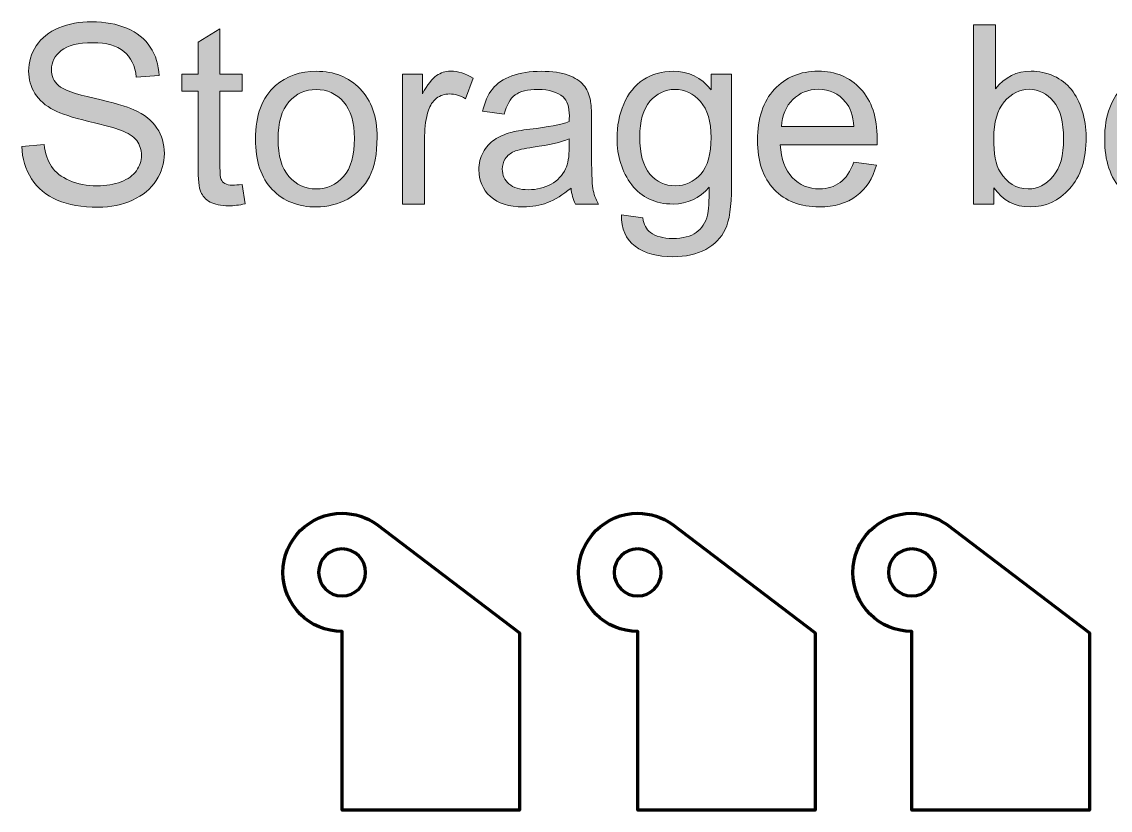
# Model space of a CAD drawing. Header units: inches. Extents: x 247 to 2765, y -1897 to -1110.
# Drawn here: x 660.8 to 679.2, y -1178.21 to -1164.88 of the extents above; entities that cross this region are included whole.
import ezdxf

# ---------------------------------------------------------------- set-up
doc = ezdxf.new("R2010")
doc.units = ezdxf.units.IN
doc.header["$MEASUREMENT"] = 0
doc.layers.add('Layer 1', color=7, linetype='Continuous')

# ---------------------------------------------------------------- blocks, each defined once
blk = doc.blocks.new('block 64')
at = {"layer": 'Layer 1', "color": 18, "lineweight": 70, "true_color": 0x010101}
blk.add_open_spline([(676.433, -1173.373), (676.269, -1173.255), (676.069, -1173.187), (675.852, -1173.187), (675.3, -1173.187), (674.852, -1173.635), (674.852, -1174.187), (674.852, -1174.738), (675.3, -1175.186), (675.852, -1175.186), (675.852, -1175.186), (675.852, -1178.207), (675.852, -1178.207), (675.852, -1178.207), (678.852, -1178.207), (678.852, -1178.207), (678.852, -1178.207), (678.852, -1175.207), (678.852, -1175.207), (678.852, -1175.207), (676.433, -1173.373), (676.433, -1173.373)], degree=3, knots=[0, 0, 0, 0, 1, 1, 1, 2, 2, 2, 3, 3, 3, 4, 4, 4, 5, 5, 5, 6, 6, 6, 7, 7, 7, 7], dxfattribs=at)
blk = doc.blocks.new('block 63')
at = {"layer": 'Layer 1', "color": 240, "lineweight": 70, "true_color": 0xec2227}
blk.add_open_spline([(675.851, -1173.79), (676.071, -1173.79), (676.248, -1173.967), (676.248, -1174.187), (676.248, -1174.406), (676.071, -1174.584), (675.851, -1174.584), (675.632, -1174.584), (675.454, -1174.406), (675.454, -1174.187), (675.454, -1173.967), (675.632, -1173.79), (675.851, -1173.79)], degree=3, knots=[0, 0, 0, 0, 1, 1, 1, 2, 2, 2, 3, 3, 3, 4, 4, 4, 4], dxfattribs=at)
at = {"layer": 'Layer 1'}
blk.add_blockref('block 64', (0, 0), dxfattribs=at)
blk = doc.blocks.new('block 66')
at = {"layer": 'Layer 1', "color": 18, "lineweight": 70, "true_color": 0x010101}
blk.add_open_spline([(671.797, -1173.373), (671.633, -1173.255), (671.432, -1173.187), (671.216, -1173.187), (670.664, -1173.187), (670.216, -1173.635), (670.216, -1174.187), (670.216, -1174.738), (670.664, -1175.186), (671.216, -1175.186), (671.216, -1175.186), (671.216, -1178.207), (671.216, -1178.207), (671.216, -1178.207), (674.216, -1178.207), (674.216, -1178.207), (674.216, -1178.207), (674.216, -1175.207), (674.216, -1175.207), (674.216, -1175.207), (671.797, -1173.373), (671.797, -1173.373)], degree=3, knots=[0, 0, 0, 0, 1, 1, 1, 2, 2, 2, 3, 3, 3, 4, 4, 4, 5, 5, 5, 6, 6, 6, 7, 7, 7, 7], dxfattribs=at)
blk = doc.blocks.new('block 65')
at = {"layer": 'Layer 1', "color": 240, "lineweight": 70, "true_color": 0xec2227}
blk.add_open_spline([(671.215, -1173.79), (671.434, -1173.79), (671.612, -1173.967), (671.612, -1174.187), (671.612, -1174.406), (671.434, -1174.584), (671.215, -1174.584), (670.996, -1174.584), (670.817, -1174.406), (670.817, -1174.187), (670.817, -1173.967), (670.996, -1173.79), (671.215, -1173.79)], degree=3, knots=[0, 0, 0, 0, 1, 1, 1, 2, 2, 2, 3, 3, 3, 4, 4, 4, 4], dxfattribs=at)
at = {"layer": 'Layer 1'}
blk.add_blockref('block 66', (0, 0), dxfattribs=at)
blk = doc.blocks.new('block 68')
at = {"layer": 'Layer 1', "color": 18, "lineweight": 70, "true_color": 0x010101}
blk.add_open_spline([(666.798, -1173.373), (666.635, -1173.255), (666.435, -1173.187), (666.218, -1173.187), (665.666, -1173.187), (665.218, -1173.635), (665.218, -1174.187), (665.218, -1174.738), (665.666, -1175.186), (666.218, -1175.186), (666.218, -1175.186), (666.218, -1178.207), (666.218, -1178.207), (666.218, -1178.207), (669.218, -1178.207), (669.218, -1178.207), (669.218, -1178.207), (669.218, -1175.207), (669.218, -1175.207), (669.218, -1175.207), (666.798, -1173.373), (666.798, -1173.373)], degree=3, knots=[0, 0, 0, 0, 1, 1, 1, 2, 2, 2, 3, 3, 3, 4, 4, 4, 5, 5, 5, 6, 6, 6, 7, 7, 7, 7], dxfattribs=at)
blk = doc.blocks.new('block 67')
at = {"layer": 'Layer 1', "color": 240, "lineweight": 70, "true_color": 0xec2227}
blk.add_open_spline([(666.217, -1173.79), (666.437, -1173.79), (666.614, -1173.967), (666.614, -1174.187), (666.614, -1174.406), (666.437, -1174.584), (666.217, -1174.584), (665.998, -1174.584), (665.82, -1174.406), (665.82, -1174.187), (665.82, -1173.967), (665.998, -1173.79), (666.217, -1173.79)], degree=3, knots=[0, 0, 0, 0, 1, 1, 1, 2, 2, 2, 3, 3, 3, 4, 4, 4, 4], dxfattribs=at)
at = {"layer": 'Layer 1'}
blk.add_blockref('block 68', (0, 0), dxfattribs=at)
blk = doc.blocks.new('block 125')
at = {"layer": 'Layer 1', "true_color": 0x3cb54a}
h = blk.add_hatch(color=95, dxfattribs=at)
h.dxf.hatch_style = 2
edge = h.paths.add_edge_path()
edge.add_spline(control_points=[(660.802, -1166.986), (660.802, -1166.986), (661.18, -1166.952), (661.18, -1166.952), (661.198, -1167.104), (661.24, -1167.228), (661.305, -1167.326), (661.371, -1167.423), (661.473, -1167.502), (661.61, -1167.561), (661.748, -1167.621), (661.903, -1167.651), (662.076, -1167.651), (662.228, -1167.651), (662.363, -1167.629), (662.48, -1167.583), (662.597, -1167.538), (662.684, -1167.475), (662.741, -1167.397), (662.798, -1167.317), (662.827, -1167.23), (662.827, -1167.137), (662.827, -1167.042), (662.8, -1166.959), (662.745, -1166.888), (662.689, -1166.817), (662.598, -1166.758), (662.472, -1166.709), (662.391, -1166.678), (662.211, -1166.629), (661.933, -1166.562), (661.655, -1166.495), (661.46, -1166.432), (661.348, -1166.373), (661.203, -1166.297), (661.095, -1166.203), (661.024, -1166.09), (660.953, -1165.978), (660.918, -1165.852), (660.918, -1165.713), (660.918, -1165.56), (660.961, -1165.417), (661.048, -1165.284), (661.135, -1165.151), (661.261, -1165.05), (661.429, -1164.981), (661.595, -1164.913), (661.781, -1164.878), (661.984, -1164.878), (662.209, -1164.878), (662.406, -1164.915), (662.579, -1164.987), (662.751, -1165.06), (662.882, -1165.166), (662.975, -1165.306), (663.067, -1165.447), (663.116, -1165.606), (663.124, -1165.784), (663.124, -1165.784), (662.739, -1165.813), (662.739, -1165.813), (662.718, -1165.621), (662.648, -1165.476), (662.529, -1165.379), (662.409, -1165.281), (662.234, -1165.232), (662.001, -1165.232), (661.758, -1165.232), (661.581, -1165.276), (661.471, -1165.365), (661.359, -1165.454), (661.304, -1165.562), (661.304, -1165.687), (661.304, -1165.796), (661.343, -1165.885), (661.422, -1165.956), (661.499, -1166.026), (661.7, -1166.098), (662.026, -1166.171), (662.353, -1166.245), (662.576, -1166.31), (662.697, -1166.365), (662.873, -1166.446), (663.004, -1166.549), (663.088, -1166.674), (663.171, -1166.799), (663.213, -1166.943), (663.213, -1167.105), (663.213, -1167.267), (663.167, -1167.418), (663.075, -1167.561), (662.982, -1167.703), (662.849, -1167.815), (662.676, -1167.893), (662.503, -1167.973), (662.309, -1168.012), (662.093, -1168.012), (661.819, -1168.012), (661.588, -1167.973), (661.403, -1167.892), (661.218, -1167.812), (661.072, -1167.693), (660.967, -1167.532), (660.863, -1167.371), (660.808, -1167.188), (660.802, -1166.986)], knot_values=[0, 0, 0, 0, 1, 1, 1, 2, 2, 2, 3, 3, 3, 4, 4, 4, 5, 5, 5, 6, 6, 6, 7, 7, 7, 8, 8, 8, 9, 9, 9, 10, 10, 10, 11, 11, 11, 12, 12, 12, 13, 13, 13, 14, 14, 14, 15, 15, 15, 16, 16, 16, 17, 17, 17, 18, 18, 18, 19, 19, 19, 20, 20, 20, 21, 21, 21, 22, 22, 22, 23, 23, 23, 24, 24, 24, 25, 25, 25, 26, 26, 26, 27, 27, 27, 28, 28, 28, 29, 29, 29, 30, 30, 30, 31, 31, 31, 32, 32, 32, 33, 33, 33, 34, 34, 34, 35, 35, 35, 35], degree=3, periodic=1)
h = blk.add_hatch(color=95, dxfattribs=at)
h.dxf.hatch_style = 2
edge = h.paths.add_edge_path()
edge.add_spline(control_points=[(664.527, -1167.627), (664.527, -1167.627), (664.581, -1167.956), (664.581, -1167.956), (664.476, -1167.978), (664.382, -1167.989), (664.3, -1167.989), (664.165, -1167.989), (664.06, -1167.967), (663.985, -1167.925), (663.91, -1167.882), (663.859, -1167.826), (663.828, -1167.756), (663.798, -1167.685), (663.783, -1167.54), (663.783, -1167.317), (663.783, -1167.317), (663.783, -1166.054), (663.783, -1166.054), (663.783, -1166.054), (663.51, -1166.054), (663.51, -1166.054), (663.51, -1166.054), (663.51, -1165.765), (663.51, -1165.765), (663.51, -1165.765), (663.783, -1165.765), (663.783, -1165.765), (663.783, -1165.765), (663.783, -1165.221), (663.783, -1165.221), (663.783, -1165.221), (664.153, -1164.997), (664.153, -1164.997), (664.153, -1164.997), (664.153, -1165.765), (664.153, -1165.765), (664.153, -1165.765), (664.527, -1165.765), (664.527, -1165.765), (664.527, -1165.765), (664.527, -1166.054), (664.527, -1166.054), (664.527, -1166.054), (664.153, -1166.054), (664.153, -1166.054), (664.153, -1166.054), (664.153, -1167.338), (664.153, -1167.338), (664.153, -1167.444), (664.159, -1167.512), (664.172, -1167.543), (664.185, -1167.573), (664.207, -1167.596), (664.237, -1167.614), (664.267, -1167.633), (664.309, -1167.641), (664.364, -1167.641), (664.405, -1167.641), (664.46, -1167.636), (664.527, -1167.627)], knot_values=[0, 0, 0, 0, 1, 1, 1, 2, 2, 2, 3, 3, 3, 4, 4, 4, 5, 5, 5, 6, 6, 6, 7, 7, 7, 8, 8, 8, 9, 9, 9, 10, 10, 10, 11, 11, 11, 12, 12, 12, 13, 13, 13, 14, 14, 14, 15, 15, 15, 16, 16, 16, 17, 17, 17, 18, 18, 18, 19, 19, 19, 20, 20, 20, 20], degree=3, periodic=1)
h = blk.add_hatch(color=95, dxfattribs=at)
h.dxf.hatch_style = 2
edge = h.paths.add_edge_path()
edge.add_spline(control_points=[(677.237, -1167.959), (677.237, -1167.959), (676.892, -1167.959), (676.892, -1167.959), (676.892, -1167.959), (676.892, -1164.929), (676.892, -1164.929), (676.892, -1164.929), (677.264, -1164.929), (677.264, -1164.929), (677.264, -1164.929), (677.264, -1166.009), (677.264, -1166.009), (677.421, -1165.812), (677.622, -1165.714), (677.866, -1165.714), (678.001, -1165.714), (678.128, -1165.741), (678.249, -1165.796), (678.369, -1165.849), (678.469, -1165.926), (678.547, -1166.024), (678.625, -1166.123), (678.686, -1166.242), (678.73, -1166.382), (678.775, -1166.521), (678.797, -1166.669), (678.797, -1166.828), (678.797, -1167.204), (678.704, -1167.495), (678.518, -1167.7), (678.332, -1167.906), (678.108, -1168.008), (677.849, -1168.008), (677.589, -1168.008), (677.386, -1167.9), (677.238, -1167.684), (677.238, -1167.684), (677.237, -1167.959), (677.237, -1167.959), (677.237, -1167.959), (677.237, -1167.959), (677.237, -1167.959)], knot_values=[0, 0, 0, 0, 1, 1, 1, 2, 2, 2, 3, 3, 3, 4, 4, 4, 5, 5, 5, 6, 6, 6, 7, 7, 7, 8, 8, 8, 9, 9, 9, 10, 10, 10, 11, 11, 11, 12, 12, 12, 13, 13, 13, 14, 14, 14, 14], degree=3, periodic=1)
edge = h.paths.add_edge_path()
edge.add_spline(control_points=[(677.234, -1166.845), (677.234, -1167.108), (677.269, -1167.299), (677.341, -1167.416), (677.458, -1167.607), (677.617, -1167.703), (677.817, -1167.703), (677.98, -1167.703), (678.12, -1167.632), (678.238, -1167.49), (678.357, -1167.349), (678.416, -1167.139), (678.416, -1166.859), (678.416, -1166.572), (678.359, -1166.361), (678.246, -1166.224), (678.132, -1166.088), (677.995, -1166.02), (677.834, -1166.02), (677.671, -1166.02), (677.531, -1166.09), (677.412, -1166.232), (677.293, -1166.374), (677.234, -1166.578), (677.234, -1166.845)], knot_values=[0, 0, 0, 0, 1, 1, 1, 2, 2, 2, 3, 3, 3, 4, 4, 4, 5, 5, 5, 6, 6, 6, 7, 7, 7, 8, 8, 8, 8], degree=3, periodic=1)
h = blk.add_hatch(color=95, dxfattribs=at)
h.dxf.hatch_style = 2
edge = h.paths.add_edge_path()
edge.add_spline(control_points=[(664.753, -1166.862), (664.753, -1166.456), (664.865, -1166.154), (665.092, -1165.958), (665.28, -1165.796), (665.511, -1165.715), (665.782, -1165.715), (666.083, -1165.715), (666.331, -1165.813), (666.522, -1166.011), (666.714, -1166.21), (666.809, -1166.482), (666.809, -1166.831), (666.809, -1167.113), (666.767, -1167.336), (666.682, -1167.498), (666.597, -1167.66), (666.474, -1167.785), (666.312, -1167.875), (666.15, -1167.964), (665.974, -1168.009), (665.782, -1168.009), (665.475, -1168.009), (665.226, -1167.911), (665.037, -1167.713), (664.847, -1167.516), (664.753, -1167.232), (664.753, -1166.862)], knot_values=[0, 0, 0, 0, 1, 1, 1, 2, 2, 2, 3, 3, 3, 4, 4, 4, 5, 5, 5, 6, 6, 6, 7, 7, 7, 8, 8, 8, 9, 9, 9, 9], degree=3, periodic=1)
edge = h.paths.add_edge_path()
edge.add_spline(control_points=[(665.135, -1166.862), (665.135, -1167.143), (665.196, -1167.354), (665.319, -1167.493), (665.442, -1167.633), (665.596, -1167.704), (665.782, -1167.704), (665.966, -1167.704), (666.12, -1167.633), (666.243, -1167.492), (666.366, -1167.352), (666.427, -1167.137), (666.427, -1166.849), (666.427, -1166.578), (666.364, -1166.372), (666.242, -1166.232), (666.119, -1166.093), (665.965, -1166.023), (665.782, -1166.023), (665.596, -1166.023), (665.442, -1166.092), (665.319, -1166.231), (665.196, -1166.371), (665.135, -1166.581), (665.135, -1166.862)], knot_values=[0, 0, 0, 0, 1, 1, 1, 2, 2, 2, 3, 3, 3, 4, 4, 4, 5, 5, 5, 6, 6, 6, 7, 7, 7, 8, 8, 8, 8], degree=3, periodic=1)
h = blk.add_hatch(color=95, dxfattribs=at)
h.dxf.hatch_style = 2
edge = h.paths.add_edge_path()
edge.add_spline(control_points=[(667.241, -1167.959), (667.241, -1167.959), (667.241, -1165.764), (667.241, -1165.764), (667.241, -1165.764), (667.576, -1165.764), (667.576, -1165.764), (667.576, -1165.764), (667.576, -1166.096), (667.576, -1166.096), (667.661, -1165.941), (667.74, -1165.839), (667.812, -1165.788), (667.885, -1165.739), (667.965, -1165.714), (668.051, -1165.714), (668.177, -1165.714), (668.304, -1165.754), (668.434, -1165.834), (668.434, -1165.834), (668.306, -1166.179), (668.306, -1166.179), (668.215, -1166.126), (668.124, -1166.098), (668.033, -1166.098), (667.952, -1166.098), (667.879, -1166.123), (667.814, -1166.172), (667.75, -1166.221), (667.704, -1166.289), (667.676, -1166.375), (667.635, -1166.508), (667.613, -1166.652), (667.613, -1166.809), (667.613, -1166.809), (667.613, -1167.959), (667.613, -1167.959), (667.613, -1167.959), (667.241, -1167.959), (667.241, -1167.959), (667.241, -1167.959), (667.241, -1167.959), (667.241, -1167.959)], knot_values=[0, 0, 0, 0, 1, 1, 1, 2, 2, 2, 3, 3, 3, 4, 4, 4, 5, 5, 5, 6, 6, 6, 7, 7, 7, 8, 8, 8, 9, 9, 9, 10, 10, 10, 11, 11, 11, 12, 12, 12, 13, 13, 13, 14, 14, 14, 14], degree=3, periodic=1)
h = blk.add_hatch(color=95, dxfattribs=at)
h.dxf.hatch_style = 2
edge = h.paths.add_edge_path()
edge.add_spline(control_points=[(670.088, -1167.689), (669.95, -1167.805), (669.817, -1167.888), (669.69, -1167.936), (669.562, -1167.985), (669.426, -1168.008), (669.28, -1168.008), (669.038, -1168.008), (668.853, -1167.949), (668.724, -1167.832), (668.594, -1167.714), (668.53, -1167.563), (668.53, -1167.381), (668.53, -1167.272), (668.553, -1167.175), (668.603, -1167.086), (668.652, -1166.996), (668.715, -1166.926), (668.795, -1166.872), (668.874, -1166.818), (668.964, -1166.778), (669.063, -1166.75), (669.136, -1166.73), (669.246, -1166.712), (669.394, -1166.694), (669.695, -1166.658), (669.916, -1166.616), (670.058, -1166.566), (670.059, -1166.515), (670.06, -1166.483), (670.06, -1166.47), (670.06, -1166.317), (670.024, -1166.211), (669.954, -1166.149), (669.859, -1166.065), (669.718, -1166.023), (669.531, -1166.023), (669.356, -1166.023), (669.226, -1166.054), (669.142, -1166.116), (669.059, -1166.177), (668.998, -1166.285), (668.958, -1166.441), (668.958, -1166.441), (668.594, -1166.391), (668.594, -1166.391), (668.627, -1166.236), (668.682, -1166.11), (668.758, -1166.015), (668.833, -1165.919), (668.943, -1165.845), (669.087, -1165.793), (669.23, -1165.741), (669.396, -1165.715), (669.585, -1165.715), (669.772, -1165.715), (669.925, -1165.738), (670.042, -1165.782), (670.159, -1165.826), (670.245, -1165.881), (670.3, -1165.948), (670.355, -1166.015), (670.394, -1166.099), (670.415, -1166.201), (670.428, -1166.265), (670.434, -1166.379), (670.434, -1166.545), (670.434, -1166.545), (670.434, -1167.041), (670.434, -1167.041), (670.434, -1167.386), (670.442, -1167.606), (670.457, -1167.697), (670.473, -1167.788), (670.505, -1167.876), (670.552, -1167.96), (670.552, -1167.96), (670.163, -1167.96), (670.163, -1167.96), (670.123, -1167.882), (670.099, -1167.792), (670.088, -1167.689)], knot_values=[0, 0, 0, 0, 1, 1, 1, 2, 2, 2, 3, 3, 3, 4, 4, 4, 5, 5, 5, 6, 6, 6, 7, 7, 7, 8, 8, 8, 9, 9, 9, 10, 10, 10, 11, 11, 11, 12, 12, 12, 13, 13, 13, 14, 14, 14, 15, 15, 15, 16, 16, 16, 17, 17, 17, 18, 18, 18, 19, 19, 19, 20, 20, 20, 21, 21, 21, 22, 22, 22, 23, 23, 23, 24, 24, 24, 25, 25, 25, 26, 26, 26, 27, 27, 27, 27], degree=3, periodic=1)
edge = h.paths.add_edge_path()
edge.add_spline(control_points=[(670.057, -1166.858), (669.921, -1166.913), (669.719, -1166.96), (669.449, -1166.998), (669.296, -1167.02), (669.188, -1167.045), (669.124, -1167.073), (669.061, -1167.099), (669.012, -1167.14), (668.977, -1167.194), (668.943, -1167.246), (668.926, -1167.305), (668.926, -1167.37), (668.926, -1167.469), (668.963, -1167.552), (669.038, -1167.618), (669.113, -1167.684), (669.223, -1167.717), (669.368, -1167.717), (669.512, -1167.717), (669.639, -1167.685), (669.751, -1167.623), (669.862, -1167.56), (669.944, -1167.474), (669.997, -1167.366), (670.036, -1167.282), (670.057, -1167.157), (670.057, -1166.993), (670.057, -1166.993), (670.057, -1166.858), (670.057, -1166.858), (670.057, -1166.858), (670.057, -1166.858), (670.057, -1166.858)], knot_values=[0, 0, 0, 0, 1, 1, 1, 2, 2, 2, 3, 3, 3, 4, 4, 4, 5, 5, 5, 6, 6, 6, 7, 7, 7, 8, 8, 8, 9, 9, 9, 10, 10, 10, 11, 11, 11, 11], degree=3, periodic=1)
h = blk.add_hatch(color=95, dxfattribs=at)
h.dxf.hatch_style = 2
edge = h.paths.add_edge_path()
edge.add_spline(control_points=[(670.941, -1168.141), (670.941, -1168.141), (671.303, -1168.195), (671.303, -1168.195), (671.318, -1168.307), (671.36, -1168.388), (671.429, -1168.439), (671.521, -1168.507), (671.647, -1168.542), (671.807, -1168.542), (671.978, -1168.542), (672.111, -1168.507), (672.206, -1168.439), (672.3, -1168.37), (672.362, -1168.273), (672.396, -1168.15), (672.415, -1168.074), (672.424, -1167.915), (672.423, -1167.672), (672.26, -1167.863), (672.058, -1167.959), (671.814, -1167.959), (671.513, -1167.959), (671.279, -1167.85), (671.114, -1167.632), (670.949, -1167.415), (670.866, -1167.154), (670.866, -1166.848), (670.866, -1166.639), (670.904, -1166.446), (670.979, -1166.269), (671.056, -1166.091), (671.165, -1165.955), (671.309, -1165.858), (671.454, -1165.762), (671.623, -1165.714), (671.817, -1165.714), (672.076, -1165.714), (672.29, -1165.818), (672.457, -1166.028), (672.457, -1166.028), (672.457, -1165.764), (672.457, -1165.764), (672.457, -1165.764), (672.8, -1165.764), (672.8, -1165.764), (672.8, -1165.764), (672.8, -1167.661), (672.8, -1167.661), (672.8, -1168.003), (672.765, -1168.245), (672.696, -1168.388), (672.626, -1168.531), (672.516, -1168.643), (672.365, -1168.726), (672.214, -1168.809), (672.029, -1168.851), (671.808, -1168.851), (671.546, -1168.851), (671.335, -1168.792), (671.174, -1168.674), (671.012, -1168.556), (670.936, -1168.378), (670.941, -1168.141)], knot_values=[0, 0, 0, 0, 1, 1, 1, 2, 2, 2, 3, 3, 3, 4, 4, 4, 5, 5, 5, 6, 6, 6, 7, 7, 7, 8, 8, 8, 9, 9, 9, 10, 10, 10, 11, 11, 11, 12, 12, 12, 13, 13, 13, 14, 14, 14, 15, 15, 15, 16, 16, 16, 17, 17, 17, 18, 18, 18, 19, 19, 19, 20, 20, 20, 21, 21, 21, 21], degree=3, periodic=1)
edge = h.paths.add_edge_path()
edge.add_spline(control_points=[(671.249, -1166.822), (671.249, -1167.11), (671.307, -1167.32), (671.42, -1167.452), (671.535, -1167.585), (671.678, -1167.651), (671.851, -1167.651), (672.021, -1167.651), (672.165, -1167.585), (672.281, -1167.454), (672.397, -1167.322), (672.455, -1167.116), (672.455, -1166.834), (672.455, -1166.565), (672.395, -1166.363), (672.275, -1166.226), (672.156, -1166.09), (672.013, -1166.022), (671.844, -1166.022), (671.679, -1166.022), (671.538, -1166.089), (671.423, -1166.223), (671.308, -1166.358), (671.249, -1166.558), (671.249, -1166.822)], knot_values=[0, 0, 0, 0, 1, 1, 1, 2, 2, 2, 3, 3, 3, 4, 4, 4, 5, 5, 5, 6, 6, 6, 7, 7, 7, 8, 8, 8, 8], degree=3, periodic=1)
h = blk.add_hatch(color=95, dxfattribs=at)
h.dxf.hatch_style = 2
edge = h.paths.add_edge_path()
edge.add_spline(control_points=[(674.867, -1167.252), (674.867, -1167.252), (675.251, -1167.3), (675.251, -1167.3), (675.191, -1167.525), (675.078, -1167.699), (674.914, -1167.823), (674.75, -1167.947), (674.541, -1168.008), (674.286, -1168.008), (673.965, -1168.008), (673.71, -1167.91), (673.522, -1167.712), (673.334, -1167.514), (673.24, -1167.237), (673.24, -1166.88), (673.24, -1166.51), (673.336, -1166.224), (673.526, -1166.02), (673.716, -1165.816), (673.962, -1165.714), (674.266, -1165.714), (674.56, -1165.714), (674.799, -1165.814), (674.985, -1166.015), (675.171, -1166.214), (675.264, -1166.495), (675.264, -1166.858), (675.264, -1166.88), (675.264, -1166.913), (675.262, -1166.957), (675.262, -1166.957), (673.625, -1166.957), (673.625, -1166.957), (673.638, -1167.198), (673.707, -1167.383), (673.829, -1167.51), (673.952, -1167.639), (674.105, -1167.703), (674.288, -1167.703), (674.425, -1167.703), (674.542, -1167.667), (674.637, -1167.595), (674.734, -1167.524), (674.81, -1167.41), (674.867, -1167.252)], knot_values=[0, 0, 0, 0, 1, 1, 1, 2, 2, 2, 3, 3, 3, 4, 4, 4, 5, 5, 5, 6, 6, 6, 7, 7, 7, 8, 8, 8, 9, 9, 9, 10, 10, 10, 11, 11, 11, 12, 12, 12, 13, 13, 13, 14, 14, 14, 15, 15, 15, 15], degree=3, periodic=1)
edge = h.paths.add_edge_path()
edge.add_spline(control_points=[(673.646, -1166.651), (673.646, -1166.651), (674.871, -1166.651), (674.871, -1166.651), (674.855, -1166.466), (674.808, -1166.328), (674.731, -1166.235), (674.613, -1166.092), (674.459, -1166.02), (674.27, -1166.02), (674.1, -1166.02), (673.955, -1166.078), (673.838, -1166.192), (673.722, -1166.306), (673.658, -1166.459), (673.646, -1166.651)], knot_values=[0, 0, 0, 0, 1, 1, 1, 2, 2, 2, 3, 3, 3, 4, 4, 4, 5, 5, 5, 5], degree=3, periodic=1)
h = blk.add_hatch(color=95, dxfattribs=at)
h.dxf.hatch_style = 2
edge = h.paths.add_edge_path()
edge.add_spline(control_points=[(679.11, -1166.862), (679.11, -1166.456), (679.223, -1166.154), (679.45, -1165.958), (679.638, -1165.796), (679.869, -1165.715), (680.14, -1165.715), (680.441, -1165.715), (680.689, -1165.813), (680.88, -1166.011), (681.072, -1166.21), (681.167, -1166.482), (681.167, -1166.831), (681.167, -1167.113), (681.125, -1167.336), (681.04, -1167.498), (680.955, -1167.66), (680.832, -1167.785), (680.67, -1167.875), (680.508, -1167.964), (680.332, -1168.009), (680.14, -1168.009), (679.833, -1168.009), (679.584, -1167.911), (679.395, -1167.713), (679.205, -1167.516), (679.11, -1167.232), (679.11, -1166.862)], knot_values=[0, 0, 0, 0, 1, 1, 1, 2, 2, 2, 3, 3, 3, 4, 4, 4, 5, 5, 5, 6, 6, 6, 7, 7, 7, 8, 8, 8, 9, 9, 9, 9], degree=3, periodic=1)
edge = h.paths.add_edge_path()
edge.add_spline(control_points=[(679.493, -1166.862), (679.493, -1167.143), (679.555, -1167.354), (679.677, -1167.493), (679.8, -1167.633), (679.954, -1167.704), (680.14, -1167.704), (680.324, -1167.704), (680.479, -1167.633), (680.601, -1167.492), (680.724, -1167.352), (680.785, -1167.137), (680.785, -1166.849), (680.785, -1166.578), (680.723, -1166.372), (680.6, -1166.232), (680.477, -1166.093), (680.324, -1166.023), (680.141, -1166.023), (679.955, -1166.023), (679.8, -1166.092), (679.677, -1166.231), (679.554, -1166.371), (679.493, -1166.581), (679.493, -1166.862)], knot_values=[0, 0, 0, 0, 1, 1, 1, 2, 2, 2, 3, 3, 3, 4, 4, 4, 5, 5, 5, 6, 6, 6, 7, 7, 7, 8, 8, 8, 8], degree=3, periodic=1)
at = {"layer": 'Layer 1', "lineweight": 0}
for points, knots in [([(660.802, -1166.986), (660.802, -1166.986), (661.18, -1166.952), (661.18, -1166.952), (661.198, -1167.104), (661.24, -1167.228), (661.305, -1167.326), (661.371, -1167.423), (661.473, -1167.502), (661.61, -1167.561), (661.748, -1167.621), (661.903, -1167.651), (662.076, -1167.651), (662.228, -1167.651), (662.363, -1167.629), (662.48, -1167.583), (662.597, -1167.538), (662.684, -1167.475), (662.741, -1167.397), (662.798, -1167.317), (662.827, -1167.23), (662.827, -1167.137), (662.827, -1167.042), (662.8, -1166.959), (662.745, -1166.888), (662.689, -1166.817), (662.598, -1166.758), (662.472, -1166.709), (662.391, -1166.678), (662.211, -1166.629), (661.933, -1166.562), (661.655, -1166.495), (661.46, -1166.432), (661.348, -1166.373), (661.203, -1166.297), (661.095, -1166.203), (661.024, -1166.09), (660.953, -1165.978), (660.918, -1165.852), (660.918, -1165.713), (660.918, -1165.56), (660.961, -1165.417), (661.048, -1165.284), (661.135, -1165.151), (661.261, -1165.05), (661.429, -1164.981), (661.595, -1164.913), (661.781, -1164.878), (661.984, -1164.878), (662.209, -1164.878), (662.406, -1164.915), (662.579, -1164.987), (662.751, -1165.06), (662.882, -1165.166), (662.975, -1165.306), (663.067, -1165.447), (663.116, -1165.606), (663.124, -1165.784), (663.124, -1165.784), (662.739, -1165.813), (662.739, -1165.813), (662.718, -1165.621), (662.648, -1165.476), (662.529, -1165.379), (662.409, -1165.281), (662.234, -1165.232), (662.001, -1165.232), (661.758, -1165.232), (661.581, -1165.276), (661.471, -1165.365), (661.359, -1165.454), (661.304, -1165.562), (661.304, -1165.687), (661.304, -1165.796), (661.343, -1165.885), (661.422, -1165.956), (661.499, -1166.026), (661.7, -1166.098), (662.026, -1166.171), (662.353, -1166.245), (662.576, -1166.31), (662.697, -1166.365), (662.873, -1166.446), (663.004, -1166.549), (663.088, -1166.674), (663.171, -1166.799), (663.213, -1166.943), (663.213, -1167.105), (663.213, -1167.267), (663.167, -1167.418), (663.075, -1167.561), (662.982, -1167.703), (662.849, -1167.815), (662.676, -1167.893), (662.503, -1167.973), (662.309, -1168.012), (662.093, -1168.012), (661.819, -1168.012), (661.588, -1167.973), (661.403, -1167.892), (661.218, -1167.812), (661.072, -1167.693), (660.967, -1167.532), (660.863, -1167.371), (660.808, -1167.188), (660.802, -1166.986)], [0, 0, 0, 0, 1, 1, 1, 2, 2, 2, 3, 3, 3, 4, 4, 4, 5, 5, 5, 6, 6, 6, 7, 7, 7, 8, 8, 8, 9, 9, 9, 10, 10, 10, 11, 11, 11, 12, 12, 12, 13, 13, 13, 14, 14, 14, 15, 15, 15, 16, 16, 16, 17, 17, 17, 18, 18, 18, 19, 19, 19, 20, 20, 20, 21, 21, 21, 22, 22, 22, 23, 23, 23, 24, 24, 24, 25, 25, 25, 26, 26, 26, 27, 27, 27, 28, 28, 28, 29, 29, 29, 30, 30, 30, 31, 31, 31, 32, 32, 32, 33, 33, 33, 34, 34, 34, 35, 35, 35, 35]), ([(664.527, -1167.627), (664.527, -1167.627), (664.581, -1167.956), (664.581, -1167.956), (664.476, -1167.978), (664.382, -1167.989), (664.3, -1167.989), (664.165, -1167.989), (664.06, -1167.967), (663.985, -1167.925), (663.91, -1167.882), (663.859, -1167.826), (663.828, -1167.756), (663.798, -1167.685), (663.783, -1167.54), (663.783, -1167.317), (663.783, -1167.317), (663.783, -1166.054), (663.783, -1166.054), (663.783, -1166.054), (663.51, -1166.054), (663.51, -1166.054), (663.51, -1166.054), (663.51, -1165.765), (663.51, -1165.765), (663.51, -1165.765), (663.783, -1165.765), (663.783, -1165.765), (663.783, -1165.765), (663.783, -1165.221), (663.783, -1165.221), (663.783, -1165.221), (664.153, -1164.997), (664.153, -1164.997), (664.153, -1164.997), (664.153, -1165.765), (664.153, -1165.765), (664.153, -1165.765), (664.527, -1165.765), (664.527, -1165.765), (664.527, -1165.765), (664.527, -1166.054), (664.527, -1166.054), (664.527, -1166.054), (664.153, -1166.054), (664.153, -1166.054), (664.153, -1166.054), (664.153, -1167.338), (664.153, -1167.338), (664.153, -1167.444), (664.159, -1167.512), (664.172, -1167.543), (664.185, -1167.573), (664.207, -1167.596), (664.237, -1167.614), (664.267, -1167.633), (664.309, -1167.641), (664.364, -1167.641), (664.405, -1167.641), (664.46, -1167.636), (664.527, -1167.627)], [0, 0, 0, 0, 1, 1, 1, 2, 2, 2, 3, 3, 3, 4, 4, 4, 5, 5, 5, 6, 6, 6, 7, 7, 7, 8, 8, 8, 9, 9, 9, 10, 10, 10, 11, 11, 11, 12, 12, 12, 13, 13, 13, 14, 14, 14, 15, 15, 15, 16, 16, 16, 17, 17, 17, 18, 18, 18, 19, 19, 19, 20, 20, 20, 20]), ([(677.237, -1167.959), (677.237, -1167.959), (676.892, -1167.959), (676.892, -1167.959), (676.892, -1167.959), (676.892, -1164.929), (676.892, -1164.929), (676.892, -1164.929), (677.264, -1164.929), (677.264, -1164.929), (677.264, -1164.929), (677.264, -1166.009), (677.264, -1166.009), (677.421, -1165.812), (677.622, -1165.714), (677.866, -1165.714), (678.001, -1165.714), (678.128, -1165.741), (678.249, -1165.796), (678.369, -1165.849), (678.469, -1165.926), (678.547, -1166.024), (678.625, -1166.123), (678.686, -1166.242), (678.73, -1166.382), (678.775, -1166.521), (678.797, -1166.669), (678.797, -1166.828), (678.797, -1167.204), (678.704, -1167.495), (678.518, -1167.7), (678.332, -1167.906), (678.108, -1168.008), (677.849, -1168.008), (677.589, -1168.008), (677.386, -1167.9), (677.238, -1167.684), (677.238, -1167.684), (677.237, -1167.959), (677.237, -1167.959), (677.237, -1167.959), (677.237, -1167.959), (677.237, -1167.959)], [0, 0, 0, 0, 1, 1, 1, 2, 2, 2, 3, 3, 3, 4, 4, 4, 5, 5, 5, 6, 6, 6, 7, 7, 7, 8, 8, 8, 9, 9, 9, 10, 10, 10, 11, 11, 11, 12, 12, 12, 13, 13, 13, 14, 14, 14, 14]), ([(664.753, -1166.862), (664.753, -1166.456), (664.865, -1166.154), (665.092, -1165.958), (665.28, -1165.796), (665.511, -1165.715), (665.782, -1165.715), (666.083, -1165.715), (666.331, -1165.813), (666.522, -1166.011), (666.714, -1166.21), (666.809, -1166.482), (666.809, -1166.831), (666.809, -1167.113), (666.767, -1167.336), (666.682, -1167.498), (666.597, -1167.66), (666.474, -1167.785), (666.312, -1167.875), (666.15, -1167.964), (665.974, -1168.009), (665.782, -1168.009), (665.475, -1168.009), (665.226, -1167.911), (665.037, -1167.713), (664.847, -1167.516), (664.753, -1167.232), (664.753, -1166.862)], [0, 0, 0, 0, 1, 1, 1, 2, 2, 2, 3, 3, 3, 4, 4, 4, 5, 5, 5, 6, 6, 6, 7, 7, 7, 8, 8, 8, 9, 9, 9, 9]), ([(667.241, -1167.959), (667.241, -1167.959), (667.241, -1165.764), (667.241, -1165.764), (667.241, -1165.764), (667.576, -1165.764), (667.576, -1165.764), (667.576, -1165.764), (667.576, -1166.096), (667.576, -1166.096), (667.661, -1165.941), (667.74, -1165.839), (667.812, -1165.788), (667.885, -1165.739), (667.965, -1165.714), (668.051, -1165.714), (668.177, -1165.714), (668.304, -1165.754), (668.434, -1165.834), (668.434, -1165.834), (668.306, -1166.179), (668.306, -1166.179), (668.215, -1166.126), (668.124, -1166.098), (668.033, -1166.098), (667.952, -1166.098), (667.879, -1166.123), (667.814, -1166.172), (667.75, -1166.221), (667.704, -1166.289), (667.676, -1166.375), (667.635, -1166.508), (667.613, -1166.652), (667.613, -1166.809), (667.613, -1166.809), (667.613, -1167.959), (667.613, -1167.959), (667.613, -1167.959), (667.241, -1167.959), (667.241, -1167.959), (667.241, -1167.959), (667.241, -1167.959), (667.241, -1167.959)], [0, 0, 0, 0, 1, 1, 1, 2, 2, 2, 3, 3, 3, 4, 4, 4, 5, 5, 5, 6, 6, 6, 7, 7, 7, 8, 8, 8, 9, 9, 9, 10, 10, 10, 11, 11, 11, 12, 12, 12, 13, 13, 13, 14, 14, 14, 14]), ([(670.088, -1167.689), (669.95, -1167.805), (669.817, -1167.888), (669.69, -1167.936), (669.562, -1167.985), (669.426, -1168.008), (669.28, -1168.008), (669.038, -1168.008), (668.853, -1167.949), (668.724, -1167.832), (668.594, -1167.714), (668.53, -1167.563), (668.53, -1167.381), (668.53, -1167.272), (668.553, -1167.175), (668.603, -1167.086), (668.652, -1166.996), (668.715, -1166.926), (668.795, -1166.872), (668.874, -1166.818), (668.964, -1166.778), (669.063, -1166.75), (669.136, -1166.73), (669.246, -1166.712), (669.394, -1166.694), (669.695, -1166.658), (669.916, -1166.616), (670.058, -1166.566), (670.059, -1166.515), (670.06, -1166.483), (670.06, -1166.47), (670.06, -1166.317), (670.024, -1166.211), (669.954, -1166.149), (669.859, -1166.065), (669.718, -1166.023), (669.531, -1166.023), (669.356, -1166.023), (669.226, -1166.054), (669.142, -1166.116), (669.059, -1166.177), (668.998, -1166.285), (668.958, -1166.441), (668.958, -1166.441), (668.594, -1166.391), (668.594, -1166.391), (668.627, -1166.236), (668.682, -1166.11), (668.758, -1166.015), (668.833, -1165.919), (668.943, -1165.845), (669.087, -1165.793), (669.23, -1165.741), (669.396, -1165.715), (669.585, -1165.715), (669.772, -1165.715), (669.925, -1165.738), (670.042, -1165.782), (670.159, -1165.826), (670.245, -1165.881), (670.3, -1165.948), (670.355, -1166.015), (670.394, -1166.099), (670.415, -1166.201), (670.428, -1166.265), (670.434, -1166.379), (670.434, -1166.545), (670.434, -1166.545), (670.434, -1167.041), (670.434, -1167.041), (670.434, -1167.386), (670.442, -1167.606), (670.457, -1167.697), (670.473, -1167.788), (670.505, -1167.876), (670.552, -1167.96), (670.552, -1167.96), (670.163, -1167.96), (670.163, -1167.96), (670.123, -1167.882), (670.099, -1167.792), (670.088, -1167.689)], [0, 0, 0, 0, 1, 1, 1, 2, 2, 2, 3, 3, 3, 4, 4, 4, 5, 5, 5, 6, 6, 6, 7, 7, 7, 8, 8, 8, 9, 9, 9, 10, 10, 10, 11, 11, 11, 12, 12, 12, 13, 13, 13, 14, 14, 14, 15, 15, 15, 16, 16, 16, 17, 17, 17, 18, 18, 18, 19, 19, 19, 20, 20, 20, 21, 21, 21, 22, 22, 22, 23, 23, 23, 24, 24, 24, 25, 25, 25, 26, 26, 26, 27, 27, 27, 27]), ([(670.941, -1168.141), (670.941, -1168.141), (671.303, -1168.195), (671.303, -1168.195), (671.318, -1168.307), (671.36, -1168.388), (671.429, -1168.439), (671.521, -1168.507), (671.647, -1168.542), (671.807, -1168.542), (671.978, -1168.542), (672.111, -1168.507), (672.206, -1168.439), (672.3, -1168.37), (672.362, -1168.273), (672.396, -1168.15), (672.415, -1168.074), (672.424, -1167.915), (672.423, -1167.672), (672.26, -1167.863), (672.058, -1167.959), (671.814, -1167.959), (671.513, -1167.959), (671.279, -1167.85), (671.114, -1167.632), (670.949, -1167.415), (670.866, -1167.154), (670.866, -1166.848), (670.866, -1166.639), (670.904, -1166.446), (670.979, -1166.269), (671.056, -1166.091), (671.165, -1165.955), (671.309, -1165.858), (671.454, -1165.762), (671.623, -1165.714), (671.817, -1165.714), (672.076, -1165.714), (672.29, -1165.818), (672.457, -1166.028), (672.457, -1166.028), (672.457, -1165.764), (672.457, -1165.764), (672.457, -1165.764), (672.8, -1165.764), (672.8, -1165.764), (672.8, -1165.764), (672.8, -1167.661), (672.8, -1167.661), (672.8, -1168.003), (672.765, -1168.245), (672.696, -1168.388), (672.626, -1168.531), (672.516, -1168.643), (672.365, -1168.726), (672.214, -1168.809), (672.029, -1168.851), (671.808, -1168.851), (671.546, -1168.851), (671.335, -1168.792), (671.174, -1168.674), (671.012, -1168.556), (670.936, -1168.378), (670.941, -1168.141)], [0, 0, 0, 0, 1, 1, 1, 2, 2, 2, 3, 3, 3, 4, 4, 4, 5, 5, 5, 6, 6, 6, 7, 7, 7, 8, 8, 8, 9, 9, 9, 10, 10, 10, 11, 11, 11, 12, 12, 12, 13, 13, 13, 14, 14, 14, 15, 15, 15, 16, 16, 16, 17, 17, 17, 18, 18, 18, 19, 19, 19, 20, 20, 20, 21, 21, 21, 21]), ([(674.867, -1167.252), (674.867, -1167.252), (675.251, -1167.3), (675.251, -1167.3), (675.191, -1167.525), (675.078, -1167.699), (674.914, -1167.823), (674.75, -1167.947), (674.541, -1168.008), (674.286, -1168.008), (673.965, -1168.008), (673.71, -1167.91), (673.522, -1167.712), (673.334, -1167.514), (673.24, -1167.237), (673.24, -1166.88), (673.24, -1166.51), (673.336, -1166.224), (673.526, -1166.02), (673.716, -1165.816), (673.962, -1165.714), (674.266, -1165.714), (674.56, -1165.714), (674.799, -1165.814), (674.985, -1166.015), (675.171, -1166.214), (675.264, -1166.495), (675.264, -1166.858), (675.264, -1166.88), (675.264, -1166.913), (675.262, -1166.957), (675.262, -1166.957), (673.625, -1166.957), (673.625, -1166.957), (673.638, -1167.198), (673.707, -1167.383), (673.829, -1167.51), (673.952, -1167.639), (674.105, -1167.703), (674.288, -1167.703), (674.425, -1167.703), (674.542, -1167.667), (674.637, -1167.595), (674.734, -1167.524), (674.81, -1167.41), (674.867, -1167.252)], [0, 0, 0, 0, 1, 1, 1, 2, 2, 2, 3, 3, 3, 4, 4, 4, 5, 5, 5, 6, 6, 6, 7, 7, 7, 8, 8, 8, 9, 9, 9, 10, 10, 10, 11, 11, 11, 12, 12, 12, 13, 13, 13, 14, 14, 14, 15, 15, 15, 15]), ([(679.11, -1166.862), (679.11, -1166.456), (679.223, -1166.154), (679.45, -1165.958), (679.638, -1165.796), (679.869, -1165.715), (680.14, -1165.715), (680.441, -1165.715), (680.689, -1165.813), (680.88, -1166.011), (681.072, -1166.21), (681.167, -1166.482), (681.167, -1166.831), (681.167, -1167.113), (681.125, -1167.336), (681.04, -1167.498), (680.955, -1167.66), (680.832, -1167.785), (680.67, -1167.875), (680.508, -1167.964), (680.332, -1168.009), (680.14, -1168.009), (679.833, -1168.009), (679.584, -1167.911), (679.395, -1167.713), (679.205, -1167.516), (679.11, -1167.232), (679.11, -1166.862)], [0, 0, 0, 0, 1, 1, 1, 2, 2, 2, 3, 3, 3, 4, 4, 4, 5, 5, 5, 6, 6, 6, 7, 7, 7, 8, 8, 8, 9, 9, 9, 9]), ([(665.135, -1166.862), (665.135, -1167.143), (665.196, -1167.354), (665.319, -1167.493), (665.442, -1167.633), (665.596, -1167.704), (665.782, -1167.704), (665.966, -1167.704), (666.12, -1167.633), (666.243, -1167.492), (666.366, -1167.352), (666.427, -1167.137), (666.427, -1166.849), (666.427, -1166.578), (666.364, -1166.372), (666.242, -1166.232), (666.119, -1166.093), (665.965, -1166.023), (665.782, -1166.023), (665.596, -1166.023), (665.442, -1166.092), (665.319, -1166.231), (665.196, -1166.371), (665.135, -1166.581), (665.135, -1166.862)], [0, 0, 0, 0, 1, 1, 1, 2, 2, 2, 3, 3, 3, 4, 4, 4, 5, 5, 5, 6, 6, 6, 7, 7, 7, 8, 8, 8, 8]), ([(671.249, -1166.822), (671.249, -1167.11), (671.307, -1167.32), (671.42, -1167.452), (671.535, -1167.585), (671.678, -1167.651), (671.851, -1167.651), (672.021, -1167.651), (672.165, -1167.585), (672.281, -1167.454), (672.397, -1167.322), (672.455, -1167.116), (672.455, -1166.834), (672.455, -1166.565), (672.395, -1166.363), (672.275, -1166.226), (672.156, -1166.09), (672.013, -1166.022), (671.844, -1166.022), (671.679, -1166.022), (671.538, -1166.089), (671.423, -1166.223), (671.308, -1166.358), (671.249, -1166.558), (671.249, -1166.822)], [0, 0, 0, 0, 1, 1, 1, 2, 2, 2, 3, 3, 3, 4, 4, 4, 5, 5, 5, 6, 6, 6, 7, 7, 7, 8, 8, 8, 8]), ([(673.646, -1166.651), (673.646, -1166.651), (674.871, -1166.651), (674.871, -1166.651), (674.855, -1166.466), (674.808, -1166.328), (674.731, -1166.235), (674.613, -1166.092), (674.459, -1166.02), (674.27, -1166.02), (674.1, -1166.02), (673.955, -1166.078), (673.838, -1166.192), (673.722, -1166.306), (673.658, -1166.459), (673.646, -1166.651)], [0, 0, 0, 0, 1, 1, 1, 2, 2, 2, 3, 3, 3, 4, 4, 4, 5, 5, 5, 5]), ([(677.234, -1166.845), (677.234, -1167.108), (677.269, -1167.299), (677.341, -1167.416), (677.458, -1167.607), (677.617, -1167.703), (677.817, -1167.703), (677.98, -1167.703), (678.12, -1167.632), (678.238, -1167.49), (678.357, -1167.349), (678.416, -1167.139), (678.416, -1166.859), (678.416, -1166.572), (678.359, -1166.361), (678.246, -1166.224), (678.132, -1166.088), (677.995, -1166.02), (677.834, -1166.02), (677.671, -1166.02), (677.531, -1166.09), (677.412, -1166.232), (677.293, -1166.374), (677.234, -1166.578), (677.234, -1166.845)], [0, 0, 0, 0, 1, 1, 1, 2, 2, 2, 3, 3, 3, 4, 4, 4, 5, 5, 5, 6, 6, 6, 7, 7, 7, 8, 8, 8, 8]), ([(670.057, -1166.858), (669.921, -1166.913), (669.719, -1166.96), (669.449, -1166.998), (669.296, -1167.02), (669.188, -1167.045), (669.124, -1167.073), (669.061, -1167.099), (669.012, -1167.14), (668.977, -1167.194), (668.943, -1167.246), (668.926, -1167.305), (668.926, -1167.37), (668.926, -1167.469), (668.963, -1167.552), (669.038, -1167.618), (669.113, -1167.684), (669.223, -1167.717), (669.368, -1167.717), (669.512, -1167.717), (669.639, -1167.685), (669.751, -1167.623), (669.862, -1167.56), (669.944, -1167.474), (669.997, -1167.366), (670.036, -1167.282), (670.057, -1167.157), (670.057, -1166.993), (670.057, -1166.993), (670.057, -1166.858), (670.057, -1166.858), (670.057, -1166.858), (670.057, -1166.858), (670.057, -1166.858)], [0, 0, 0, 0, 1, 1, 1, 2, 2, 2, 3, 3, 3, 4, 4, 4, 5, 5, 5, 6, 6, 6, 7, 7, 7, 8, 8, 8, 9, 9, 9, 10, 10, 10, 11, 11, 11, 11])]:
    blk.add_open_spline(points, degree=3, knots=knots, dxfattribs=at)

msp = doc.modelspace()

# ---------------------------------------------------------------- block references
at = {"layer": 'Layer 1'}
for name in ['block 125', 'block 67', 'block 65', 'block 63']:
    msp.add_blockref(name, (0, 0), dxfattribs=at)

doc.saveas('drawing.dxf')
